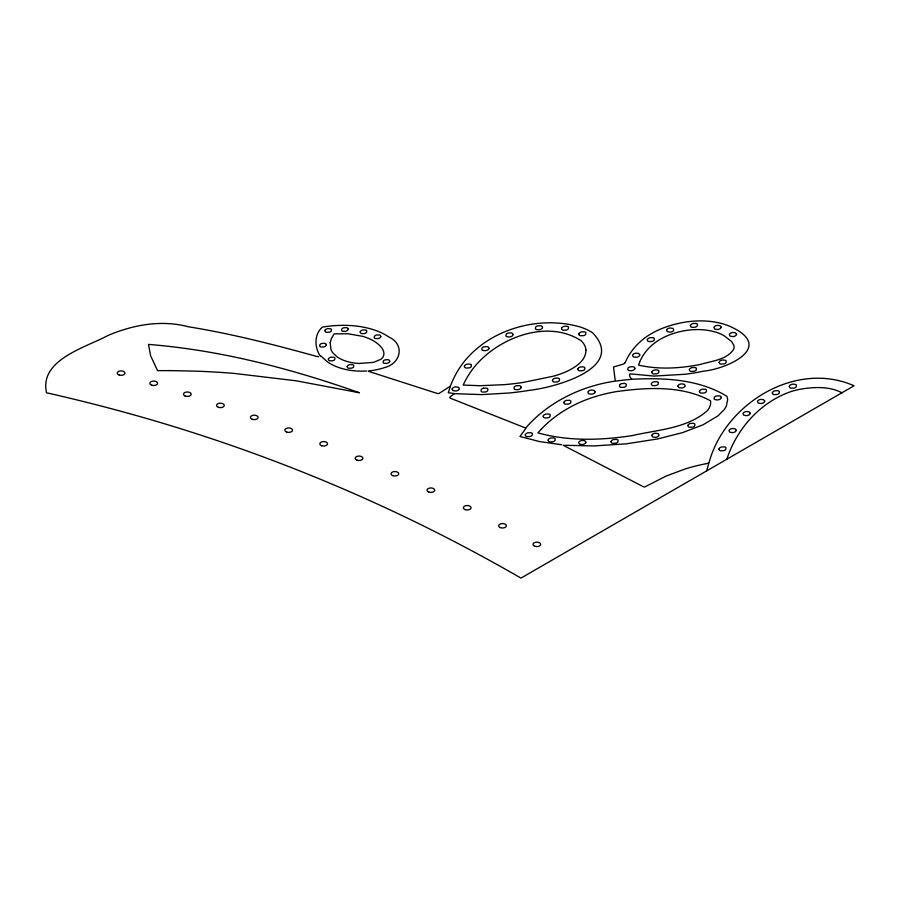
<?xml version="1.0" encoding="UTF-8"?>
<svg xmlns="http://www.w3.org/2000/svg" width="899" height="899" viewBox="0 0 899 899"><rect width="100%" height="100%" fill="white"/><g stroke="black" fill="none" stroke-linecap="round" stroke-linejoin="round"><path stroke-width="1.35" d="M706.681 470.862L708.839 463.187M726.864 459.209C736.843 428.407 760.88 401.493 791.974 391.256A58.941 34.027 0 0 1 803.335 388.705C816.18 386.907 830.159 386.581 841.936 392.773M450.489 386.042L448.275 392.773L454.377 393.526M625.187 362.522C630.66 349.778 640.762 339.328 652.921 332.776A77.415 44.692 0 0 1 664.619 327.472C682.375 321.022 702.018 318.752 720.515 323.213A46.31 26.734 0 0 1 732.168 327.405C774.264 347.643 726.988 368.86 703.748 371.13A147.054 84.899 0 0 1 685.443 374.231L654.101 376.085L630.469 373.894A2.034 1.169 0 0 0 629.873 373.95C628.648 374.861 630.66 379.243 632.739 379.187A3.922 2.27 0 0 0 633.683 379.187C665.26 377.659 699.31 379.412 726.965 396.335L727.662 399.639L726.313 406.224L724.336 409.483L717.986 415.855L703.052 424.789L682.543 432.633L657.506 438.97L626.288 443.836L594.037 445.938L563.134 445.263L643.684 486.887A2.517 1.461 0 0 0 644.943 486.865L666.215 476.021L685.341 468.907A136.659 78.898 0 0 1 706.805 463.569A3.63 2.09 0 0 0 709.21 461.974C725.538 403.348 796.02 360.083 854.05 385.783L520.959 578.091C398.707 507.463 267.632 452.118 131.614 414.237A1207.076 696.905 0 0 0 46.546 392.773C38.915 359.578 86.349 347.34 107.992 335.451C133.445 324.753 161.247 319.583 188.408 326.775C231.639 333.731 274.128 344.643 316.302 356.319L318.583 356.689M320.213 355.948C314.74 348.059 313.717 334.585 322.404 327.101C341.159 324.078 361.005 324.539 378.827 331.641A55.21 31.881 0 0 1 388.986 337.069C405.359 344.71 400.617 363.735 384.491 367.601A44.725 25.824 0 0 1 368.938 370.871L368.556 371.096A1.135 0.652 0 0 0 368.478 371.332L437.408 393.504A2.922 1.686 0 0 0 439.173 393.357L449.129 386.986A8.72 5.034 0 0 0 450.938 384.839C469.795 335.091 531.433 312.83 580.361 327.034A49.962 28.847 0 0 1 592.52 332.697C626.794 368.208 554.38 387.514 530.163 390.222A202.927 117.151 0 0 1 509.43 392.975L481.943 394.616L456.501 393.74A7.406 4.27 0 0 0 455.905 393.695L453.995 393.886A1.663 0.955 0 0 0 453.579 394.11L449.68 397.257L450.219 398.1A3.708 2.135 0 0 0 450.905 398.426L525.173 427.845A2.236 1.292 0 0 0 525.937 427.733C548.345 402.1 580.788 386.334 614.309 381.243A2.764 1.596 0 0 0 615.219 380.535L613.511 366.961L623.007 364.196A4.45 2.573 0 0 0 625.142 362.511M619.681 384.794L619.501 386.559A2.742 1.584 0 0 0 620.906 387.368L623.962 387.278A4.731 2.731 0 0 0 626.12 386.031L626.3 384.266A2.742 1.584 0 0 0 624.895 383.446L621.838 383.547A4.731 2.731 0 0 0 619.681 384.794M525.825 428.43L519.948 436.487L539.557 441.566L561.572 444.735M483.426 388.233L486.483 388.132A2.742 1.584 0 0 1 487.887 388.941L487.708 390.705A4.731 2.731 0 0 1 485.55 391.953L482.493 392.054A2.742 1.584 0 0 1 481.089 391.245L481.257 389.481A4.731 2.731 0 0 1 483.426 388.233M320.617 355.757L327.573 362.005A44.208 25.52 0 0 0 366.792 370.972M615.837 381.12A139.806 80.719 0 0 1 631.559 379.344M585.946 350.071C585.979 360.477 575.854 366.972 567.55 371.062A65.796 37.983 0 0 1 552.773 376.321L522.881 382.491A182.621 105.43 0 0 1 504.193 384.66L479.931 385.716L463.221 385.087A179.474 103.621 0 0 1 469.076 374.265C490.73 340.361 545.109 317.145 581.192 340.788A33.42 19.295 0 0 1 585.53 347.655L585.946 350.071M452.118 389.121L452.972 390.593L455.793 391.009A4.428 2.562 0 0 0 459.344 388.952L458.625 387.323L455.714 386.862A4.36 2.517 0 0 0 452.163 388.907L452.118 389.121M488.944 348.228L488.887 348.632A4.36 2.517 0 0 1 485.325 350.689L482.965 350.464A2.764 1.596 0 0 1 481.853 349.745L482.021 347.98A4.731 2.731 0 0 1 484.179 346.733L487.236 346.632A2.764 1.596 0 0 1 488.494 347.272L488.944 348.228M513.048 334.507L512.992 334.922A4.36 2.517 0 0 1 509.43 336.968L507.058 336.743A2.764 1.596 0 0 1 505.957 336.024L506.126 334.259A4.731 2.731 0 0 1 508.283 333.012L511.34 332.911A2.764 1.596 0 0 1 512.599 333.551L513.048 334.507M521.162 387.244L521.105 387.66A4.36 2.517 0 0 1 517.543 389.705L515.172 389.481A2.764 1.596 0 0 1 514.071 388.761L514.239 386.997A4.731 2.731 0 0 1 516.397 385.75L519.453 385.649A2.764 1.596 0 0 1 520.712 386.289L521.162 387.244M542.513 327.348L542.457 327.764A4.36 2.517 0 0 1 538.894 329.809L536.523 329.596A2.764 1.596 0 0 1 535.411 328.865L535.59 327.101A4.731 2.731 0 0 1 537.748 325.854L540.805 325.753A2.764 1.596 0 0 1 542.063 326.393L542.513 327.348M585.89 442.106L585.833 442.522A4.36 2.517 0 0 1 582.282 444.567L579.372 444.106L578.653 442.477A4.428 2.562 0 0 1 582.204 440.42L584.788 440.712L585.89 442.106M595.093 391.739L595.037 392.155A4.36 2.517 0 0 1 591.475 394.2L588.564 393.74L587.845 392.11A4.428 2.562 0 0 1 591.407 390.054L593.981 390.357L595.093 391.739M634.885 368.32L634.829 368.736A4.36 2.517 0 0 1 631.267 370.781L628.895 370.557A2.764 1.596 0 0 1 627.783 369.837L627.963 368.073A4.731 2.731 0 0 1 630.12 366.826L633.177 366.725A2.764 1.596 0 0 1 634.436 367.365L634.885 368.32M639.762 354.847L639.706 355.262A4.36 2.517 0 0 1 636.155 357.308L633.244 356.847L632.525 355.217A4.428 2.562 0 0 1 636.076 353.161L638.661 353.464L639.762 354.847M651.797 372.152L652.225 373.31A2.764 1.596 0 0 0 653.483 373.962L656.54 373.86A4.731 2.731 0 0 0 658.697 372.613L658.877 370.849A2.764 1.596 0 0 0 657.765 370.118L655.393 369.894A4.36 2.517 0 0 0 651.842 371.95L651.797 372.152M651.809 435.487L652.663 436.959L655.483 437.375A4.428 2.562 0 0 0 659.034 435.318L658.315 433.7L655.405 433.228A4.36 2.517 0 0 0 651.854 435.285L651.809 435.487M666.564 330.236L667.418 331.709L670.238 332.124A4.428 2.562 0 0 0 673.789 330.068L673.07 328.438L670.171 327.978A4.36 2.517 0 0 0 666.62 330.023L666.564 330.236M677.947 386.109L678.801 387.581L681.622 387.997A4.428 2.562 0 0 0 685.173 385.941L684.454 384.322L681.543 383.851A4.36 2.517 0 0 0 677.992 385.907L677.947 386.109M719.133 362.263L719.571 363.421A2.764 1.596 0 0 0 720.818 364.061L723.875 363.96A4.731 2.731 0 0 0 726.044 362.713L726.212 360.949A2.764 1.596 0 0 0 725.1 360.229L722.74 360.005A4.36 2.517 0 0 0 719.189 362.05L719.133 362.263M721.11 327.067L721.054 327.483A4.36 2.517 0 0 1 717.503 329.528L714.593 329.068L713.873 327.438A4.428 2.562 0 0 1 717.424 325.382L719.998 325.674L721.11 327.067M721.268 397.459L721.212 397.864A4.36 2.517 0 0 1 717.649 399.92L715.289 399.695A2.764 1.596 0 0 1 714.177 398.976L714.345 397.212A4.731 2.731 0 0 1 716.514 395.965L719.571 395.863A2.764 1.596 0 0 1 720.818 396.504L721.268 397.459M736.551 334.136L736.495 334.552A4.36 2.517 0 0 1 732.932 336.597L730.033 336.136L729.314 334.507A4.428 2.562 0 0 1 732.865 332.45L735.438 332.742L736.551 334.136M736.225 430.183L736.169 430.599A4.36 2.517 0 0 1 732.606 432.644L729.696 432.183L728.977 430.554A4.428 2.562 0 0 1 732.539 428.497L735.112 428.801L736.225 430.183M750.193 413.203L750.137 413.619A4.36 2.517 0 0 1 746.586 415.675L743.675 415.203L742.956 413.585A4.428 2.562 0 0 1 746.507 411.528L749.081 411.821L750.193 413.203M764.701 401.066L764.633 401.482A4.36 2.517 0 0 1 761.082 403.527L758.172 403.055L757.452 401.437A4.428 2.562 0 0 1 761.015 399.381L763.588 399.673L764.701 401.066M789.322 386.401L789.76 387.559A2.764 1.596 0 0 0 791.019 388.199L794.075 388.098A4.731 2.731 0 0 0 796.233 386.851L796.413 385.087A2.764 1.596 0 0 0 795.3 384.367L792.929 384.143A4.36 2.517 0 0 0 789.378 386.188L789.322 386.401M324.91 330.663L325.303 331.731A2.54 1.461 0 0 0 326.449 332.327L329.27 332.214A4.529 2.607 0 0 0 331.281 331.057L331.461 329.439A2.54 1.461 0 0 0 330.439 328.764L327.933 328.607A4.135 2.382 0 0 0 325.033 330.281L324.91 330.663M326.281 344.8L326.157 345.373A4.135 2.382 0 0 1 323.247 347.036L320.741 346.89A2.54 1.461 0 0 1 319.718 346.216L319.898 344.598A4.529 2.607 0 0 1 321.909 343.44L324.719 343.328A2.54 1.461 0 0 1 325.876 343.924L326.281 344.8M328.371 359.207L328.764 360.274A2.54 1.461 0 0 0 329.922 360.87L332.731 360.757A4.529 2.607 0 0 0 334.743 359.6L334.934 357.971A2.54 1.461 0 0 0 333.911 357.308L331.394 357.15A4.135 2.382 0 0 0 328.495 358.825L328.371 359.207M348.171 329.146L348.048 329.719A4.135 2.382 0 0 1 345.137 331.394L342.631 331.237A2.54 1.461 0 0 1 341.609 330.574L341.789 328.944A4.529 2.607 0 0 1 343.8 327.787L346.609 327.674A2.54 1.461 0 0 1 347.767 328.27L348.171 329.146M347.205 366.601L347.598 367.669A2.54 1.461 0 0 0 348.756 368.264L351.565 368.152A4.529 2.607 0 0 0 353.577 366.994L353.757 365.376A2.54 1.461 0 0 0 352.734 364.702L350.228 364.544A4.135 2.382 0 0 0 347.329 366.219L347.205 366.601M360.196 331.989L360.589 333.057A2.54 1.461 0 0 0 361.746 333.653L364.556 333.54A4.529 2.607 0 0 0 366.567 332.383L366.758 330.753A2.54 1.461 0 0 0 365.736 330.09L363.218 329.933A4.135 2.382 0 0 0 360.319 331.607L360.196 331.989M380.805 336.395L380.682 336.968A4.135 2.382 0 0 1 377.771 338.642L375.265 338.485A2.54 1.461 0 0 1 374.242 337.81L374.422 336.192A4.529 2.607 0 0 1 376.445 335.035L379.243 334.922A2.54 1.461 0 0 1 380.401 335.518L380.805 336.395M389.694 361.173L389.57 361.746A4.135 2.382 0 0 1 386.66 363.421L384.154 363.263A2.54 1.461 0 0 1 383.131 362.6L383.311 360.982A4.529 2.607 0 0 1 385.323 359.814L388.132 359.712A2.54 1.461 0 0 1 389.289 360.297L389.694 361.173M330.18 342.733L330.956 349.464A34.735 20.059 0 0 0 333.113 353.161L336.99 356.824A32.24 18.609 0 0 0 358.959 363.466L373.433 362.387L380.816 359.33A15.362 8.866 0 0 0 383.345 356.397C385.693 350.891 380.513 345.812 376.479 342.811A41.646 24.037 0 0 0 362.893 336.372L347.98 333.754L334.113 333.855L331.461 338.395L330.18 342.733M464.378 366.241L464.614 367.208A2.742 1.584 0 0 0 466.019 368.017L469.076 367.916A4.731 2.731 0 0 0 471.233 366.668L471.413 364.904A2.742 1.584 0 0 0 470.008 364.095L466.952 364.185A4.731 2.731 0 0 0 464.794 365.443L464.378 366.241M525.297 434.869L525.533 435.824A2.742 1.584 0 0 0 526.938 436.633L529.994 436.532A4.731 2.731 0 0 0 532.152 435.285L532.32 433.52A2.742 1.584 0 0 0 530.927 432.711L527.87 432.812A4.731 2.731 0 0 0 525.701 434.06L525.297 434.869M543.198 416.17L543.434 417.136A2.742 1.584 0 0 0 544.839 417.945L547.896 417.844A4.731 2.731 0 0 0 550.053 416.597L550.233 414.832A2.742 1.584 0 0 0 548.828 414.023L545.772 414.124A4.731 2.731 0 0 0 543.614 415.372L543.198 416.17M552.48 380.243L552.716 381.21A2.742 1.584 0 0 0 554.121 382.019L557.178 381.918A4.731 2.731 0 0 0 559.335 380.67L559.504 378.906A2.742 1.584 0 0 0 558.099 378.097L555.043 378.198A4.731 2.731 0 0 0 552.885 379.445L552.48 380.243M548.143 440.083L548.379 441.049A2.742 1.584 0 0 0 549.783 441.858L552.84 441.757A4.731 2.731 0 0 0 554.998 440.51L555.166 438.746A2.742 1.584 0 0 0 553.773 437.937L550.716 438.038A4.731 2.731 0 0 0 548.547 439.285L548.143 440.083M561.504 328.438L561.74 329.394A2.742 1.584 0 0 0 563.145 330.203L566.201 330.113A4.731 2.731 0 0 0 568.359 328.865L568.528 327.101A2.742 1.584 0 0 0 567.134 326.281L564.066 326.382A4.731 2.731 0 0 0 561.909 327.629L561.504 328.438M563.83 402.426L564.066 403.381A2.742 1.584 0 0 0 565.471 404.19L568.528 404.089A4.731 2.731 0 0 0 570.685 402.842L570.865 401.078A2.742 1.584 0 0 0 569.46 400.269L566.404 400.37A4.731 2.731 0 0 0 564.246 401.617L563.83 402.426M578.844 333.967L579.08 334.934A2.742 1.584 0 0 0 580.484 335.743L583.541 335.642A4.731 2.731 0 0 0 585.699 334.394L585.867 332.63A2.742 1.584 0 0 0 584.474 331.821L581.417 331.922A4.731 2.731 0 0 0 579.248 333.169L578.844 333.967M577.821 369.028L578.057 369.995A2.742 1.584 0 0 0 579.462 370.804L582.518 370.703A4.731 2.731 0 0 0 584.676 369.455L584.856 367.691A2.742 1.584 0 0 0 583.451 366.882L580.394 366.983A4.731 2.731 0 0 0 578.237 368.23L577.821 369.028M611.05 441.566L611.286 442.533A2.742 1.584 0 0 0 612.691 443.342L615.748 443.241A4.731 2.731 0 0 0 617.905 441.993L618.085 440.229A2.742 1.584 0 0 0 616.68 439.42L613.624 439.521A4.731 2.731 0 0 0 611.466 440.768L611.05 441.566M647.314 339.788L647.55 340.755A2.742 1.584 0 0 0 648.954 341.564L652.011 341.463A4.731 2.731 0 0 0 654.169 340.215L654.348 338.451A2.742 1.584 0 0 0 652.944 337.642L649.887 337.743A4.731 2.731 0 0 0 647.73 338.99L647.314 339.788M651.326 383.862L651.561 384.828A2.742 1.584 0 0 0 652.955 385.637L656.012 385.536A4.731 2.731 0 0 0 658.18 384.289L658.349 382.524A2.742 1.584 0 0 0 656.944 381.715L653.888 381.817A4.731 2.731 0 0 0 651.73 383.064L651.326 383.862M690.398 325.573L690.634 326.539A2.742 1.584 0 0 0 692.039 327.348L695.096 327.247A4.731 2.731 0 0 0 697.253 326L697.433 324.236A2.742 1.584 0 0 0 696.028 323.426L692.972 323.528A4.731 2.731 0 0 0 690.814 324.775L690.398 325.573M689.353 369.646L689.589 370.613A2.742 1.584 0 0 0 690.994 371.422L694.05 371.321A4.731 2.731 0 0 0 696.208 370.073L696.388 368.309A2.742 1.584 0 0 0 694.983 367.5L691.927 367.601A4.731 2.731 0 0 0 689.769 368.848L689.353 369.646M687.87 425.474L688.106 426.441A2.742 1.584 0 0 0 689.511 427.25L692.567 427.149A4.731 2.731 0 0 0 694.725 425.901L694.893 424.137A2.742 1.584 0 0 0 693.489 423.328L690.432 423.429A4.731 2.731 0 0 0 688.274 424.676L687.87 425.474M699.467 391.323L699.703 392.29A2.742 1.584 0 0 0 701.108 393.099L704.164 392.998A4.731 2.731 0 0 0 706.322 391.75L706.502 389.986A2.742 1.584 0 0 0 705.097 389.177L702.04 389.278A4.731 2.731 0 0 0 699.883 390.526L699.467 391.323M718.93 449.028L719.166 449.994A2.742 1.584 0 0 0 720.571 450.804L723.628 450.702A4.731 2.731 0 0 0 725.785 449.455L725.954 447.691A2.742 1.584 0 0 0 724.56 446.882L721.504 446.983A4.731 2.731 0 0 0 719.335 448.23L718.93 449.028M772.331 392.841L772.578 393.796A2.742 1.584 0 0 0 773.972 394.605L777.028 394.515A4.731 2.731 0 0 0 779.186 393.256L779.366 391.503A2.742 1.584 0 0 0 777.961 390.683L774.904 390.784A4.731 2.731 0 0 0 772.747 392.031L772.331 392.841M639.616 362.218L638.548 365.095C658.922 369.781 680.24 368.433 700.602 364.376C711.794 360.937 726.493 360.016 733.573 349.441A18.194 10.507 0 0 0 733.899 345.463L731.651 341.575L724.122 335.743A34.825 20.104 0 0 0 715.626 332.079C701.759 328.056 686.735 329.124 673.104 333.563A62.672 36.185 0 0 0 663.046 337.777C652.775 342.946 643.954 351.442 639.616 362.218M541.176 429.273L537.917 432.868C568.471 441.409 600.869 440.353 631.975 435.644C657.45 429.711 687.151 428.699 707.535 410.495A33.038 19.07 0 0 0 710.637 403.404L710.615 400.875C681.925 385.222 647.269 387.345 615.939 391.672A110.465 63.773 0 0 0 596.914 396.099C575.978 402.303 556.245 413.338 541.176 429.273M170.563 370.613L157.572 370.635L150.56 355.633L148.492 344.407C220.693 350.172 291.343 368.669 359.454 392.773L296.243 380.805L233.965 373.388A485.876 280.522 0 0 0 196.184 371.163L170.563 370.613M534.927 546.3A3.854 2.225 0 0 0 540.715 544.367A3.854 2.225 0 0 0 534.927 542.445A3.854 2.225 0 0 0 534.927 546.3M500.282 527.589A3.854 2.225 0 0 0 506.351 525.994A3.854 2.225 0 0 0 500.923 523.757A3.854 2.225 0 0 0 500.282 527.589M465.3 509.666A3.854 2.225 0 0 0 471.087 507.744A3.854 2.225 0 0 0 465.3 505.811A3.854 2.225 0 0 0 465.3 509.666M428.924 492.101A3.854 2.225 0 0 0 434.711 490.18A3.854 2.225 0 0 0 428.924 488.247A3.854 2.225 0 0 0 428.924 492.101M392.964 475.695A3.854 2.225 0 0 0 398.74 473.762A3.854 2.225 0 0 0 392.964 471.84A3.854 2.225 0 0 0 392.964 475.695M357.117 460.209A3.854 2.225 0 0 0 362.893 458.276A3.854 2.225 0 0 0 357.117 456.355A3.854 2.225 0 0 0 357.117 460.209M321.752 445.724A3.854 2.225 0 0 0 327.539 443.791A3.854 2.225 0 0 0 321.752 441.87A3.854 2.225 0 0 0 321.752 445.724M286.747 432.093A3.854 2.225 0 0 0 292.535 430.172A3.854 2.225 0 0 0 286.747 428.239A3.854 2.225 0 0 0 286.747 432.093M252.316 419.327A3.854 2.225 0 0 0 258.092 417.394A3.854 2.225 0 0 0 252.316 415.473A3.854 2.225 0 0 0 252.316 419.327M218.457 407.337A3.854 2.225 0 0 0 224.244 405.415A3.854 2.225 0 0 0 218.457 403.482A3.854 2.225 0 0 0 218.457 407.337M185.082 396.021A3.854 2.225 0 0 0 191.161 394.425A3.854 2.225 0 0 0 185.722 392.189A3.854 2.225 0 0 0 185.082 396.021M151.785 385.222A3.854 2.225 0 0 0 157.572 383.289A3.854 2.225 0 0 0 151.785 381.367A3.854 2.225 0 0 0 151.785 385.222M119.185 375.029A3.854 2.225 0 0 0 124.961 373.107A3.854 2.225 0 0 0 119.185 371.175A3.854 2.225 0 0 0 119.185 375.029"/></g></svg>
